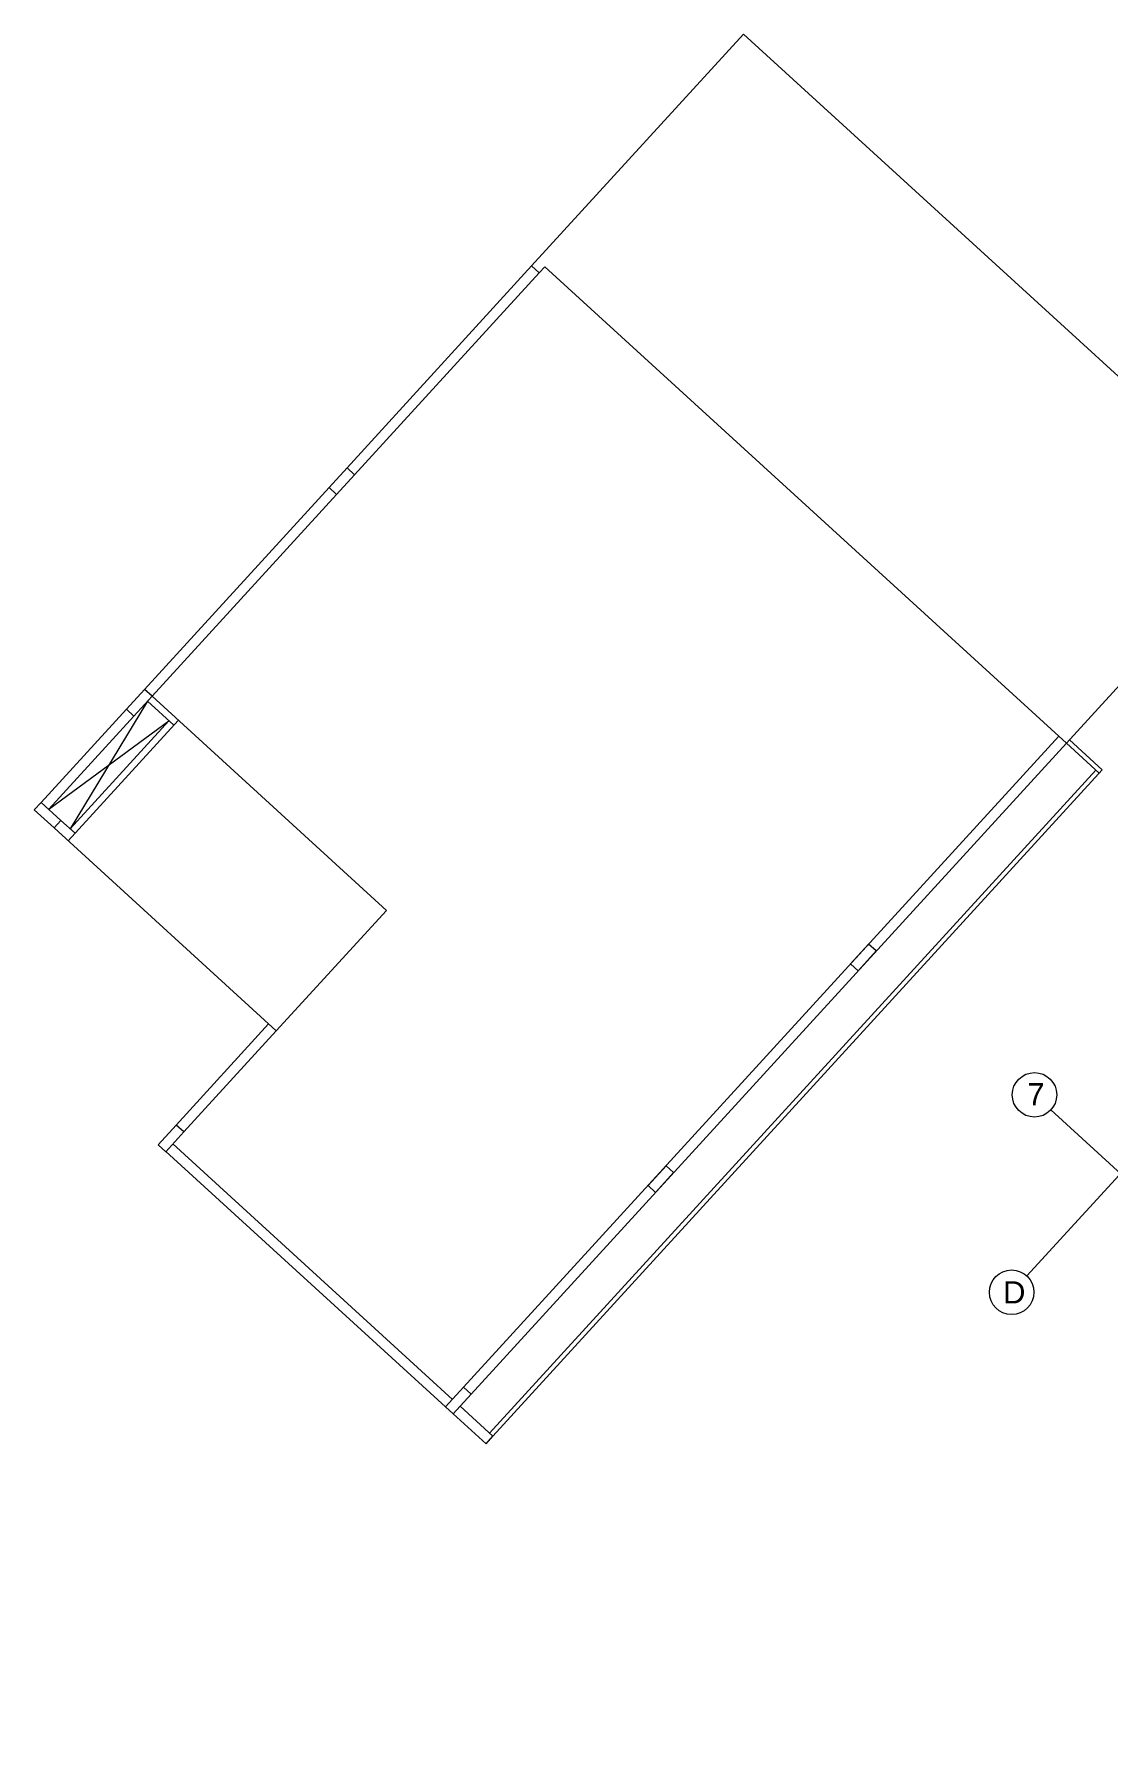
# Model space of a CAD drawing. Header units: metres. Extents: x 750 to 3116, y -341 to 1465.
# Drawn here: x 1551.94 to 1576.03, y 1256.86 to 1295.31 of the extents above; entities that cross this region are included whole.
import ezdxf

# ---------------------------------------------------------------- set-up
doc = ezdxf.new("R2010")
doc.units = ezdxf.units.M
for name, color, linetype, lineweight in [('Centre Line', 7, 'Continuous', 13), ('Column', 50, 'Continuous', 20), ('Cutout', 153, 'Continuous', 5), ('Hidden line', 251, 'Continuous', 5), ('Wall ext', 20, 'Continuous', 18)]:
    doc.layers.add(name, color=color, linetype=linetype, lineweight=lineweight)
doc.layers.add('Text', color=7, linetype='Continuous')
doc.styles.get("Standard").update_dxf_attribs({"font": 'arial.ttf'})

msp = doc.modelspace()

# ---------------------------------------------------------------- linework, layer by layer
at = {"layer": 'Centre Line', "color": 30, "true_color": 0xf26722}
for p, q in [((1598.029, 1293.443), (1574.209, 1267.438)), ((1590.364, 1256.864), (1574.753, 1271.163))]:
    msp.add_line(p, q, dxfattribs=at)
for centre in [(1574.384, 1271.501), (1573.871, 1267.069)]:
    msp.add_circle(centre, 0.5, dxfattribs=at)
at = {"layer": 'Column'}
for points in [[(1554.008, 1280.16), (1554.178, 1280.005), (1554.583, 1280.448), (1554.413, 1280.603), (1554.008, 1280.16)], [(1552.384, 1277.493), (1552.539, 1277.662), (1552.096, 1278.067), (1551.941, 1277.897), (1552.384, 1277.493)]]:
    msp.add_lwpolyline(points, dxfattribs=at)
at = {"layer": 'Cutout'}
for p, q in [((1554.482, 1280.337), (1552.746, 1277.473)), ((1552.266, 1277.912), (1554.961, 1279.899))]:
    msp.add_line(p, q, dxfattribs=at)
at = {"layer": 'Hidden line'}
for p, q in [((1558.959, 1285.579), (1563.101, 1290.111)), ((1559.129, 1285.424), (1563.271, 1289.956)), ((1554.413, 1280.603), (1558.555, 1285.136)), ((1554.583, 1280.448), (1558.724, 1284.981)), ((1575.836, 1278.724), (1575.099, 1279.399)), ((1575.904, 1278.798), (1575.167, 1279.473)), ((1557.199, 1273.092), (1555.125, 1270.822)), ((1557.369, 1272.937), (1555.295, 1270.667)), ((1555.049, 1270.398), (1561.324, 1264.664)), ((1554.894, 1270.228), (1561.169, 1264.494)), ((1561.339, 1264.339), (1562.077, 1263.665)), ((1561.494, 1264.509), (1562.232, 1263.835))]:
    msp.add_line(p, q, dxfattribs=at)
at = {"layer": 'Hidden line', "ltscale": 0.005}
for p, q in [((1561.574, 1264.937), (1574.929, 1279.555)), ((1561.743, 1264.782), (1575.099, 1279.399))]:
    msp.add_line(p, q, dxfattribs=at)
at = {"layer": 'Hidden line', "ltscale": 40}
for p, q in [((1562.158, 1263.902), (1575.763, 1278.792)), ((1562.232, 1263.835), (1575.904, 1278.798)), ((1562.077, 1263.665), (1562.232, 1263.835))]:
    msp.add_line(p, q, dxfattribs=at)
at = {"layer": 'Hidden line'}
for points in [[(1558.555, 1285.136), (1558.724, 1284.981), (1559.129, 1285.424), (1558.959, 1285.579), (1558.555, 1285.136)], [(1570.258, 1274.442), (1570.428, 1274.287), (1570.833, 1274.73), (1570.663, 1274.885), (1570.258, 1274.442)], [(1554.721, 1270.379), (1554.89, 1270.224), (1555.295, 1270.667), (1555.125, 1270.822), (1554.721, 1270.379)], [(1565.712, 1269.466), (1565.882, 1269.311), (1566.286, 1269.754), (1566.116, 1269.909), (1565.712, 1269.466)], [(1561.169, 1264.494), (1561.339, 1264.339), (1561.743, 1264.782), (1561.574, 1264.937), (1561.169, 1264.494)]]:
    msp.add_lwpolyline(points, dxfattribs=at)
at = {"layer": 'Wall ext'}
for p, q in [((1563.101, 1290.111), (1567.853, 1295.312)), ((1567.853, 1295.312), (1579.726, 1284.464)), ((1575.099, 1279.399), (1563.396, 1290.093)), ((1575.099, 1279.399), (1579.726, 1284.464)), ((1554.482, 1280.337), (1555.072, 1279.797)), ((1554.583, 1280.448), (1559.841, 1275.643)), ((1552.096, 1278.067), (1554.008, 1280.16)), ((1552.266, 1277.912), (1554.178, 1280.005)), ((1552.701, 1277.202), (1555.173, 1279.908)), ((1552.746, 1277.473), (1554.961, 1279.899)), ((1551.941, 1277.897), (1551.941, 1277.897)), ((1552.111, 1277.742), (1552.111, 1277.742)), ((1552.539, 1277.662), (1552.856, 1277.372)), ((1552.384, 1277.493), (1557.369, 1272.937)), ((1559.841, 1275.643), (1557.369, 1272.937))]:
    msp.add_line(p, q, dxfattribs=at)
at = {"layer": 'Wall ext', "color": 4, "true_color": 0x33ffff}
msp.add_line((1552.026, 1277.82), (1552.026, 1277.82), dxfattribs=at)
at = {"layer": 'Wall ext'}
msp.add_lwpolyline([(1563.101, 1290.111), (1563.271, 1289.956), (1563.396, 1290.093)], dxfattribs=at)

# ---------------------------------------------------------------- texts
at = {"layer": 'Text', "color": 30, "true_color": 0xf26722, "char_height": 0.5, "attachment_point": 1}
for s, insert in [('7', (1574.222, 1271.763)), ('D', (1573.677, 1267.316))]:
    msp.add_mtext_dynamic_manual_height_columns(s, width=0.83687, gutter_width=12.5, heights=[0], dxfattribs=dict(at, insert=insert))

doc.saveas('drawing.dxf')
